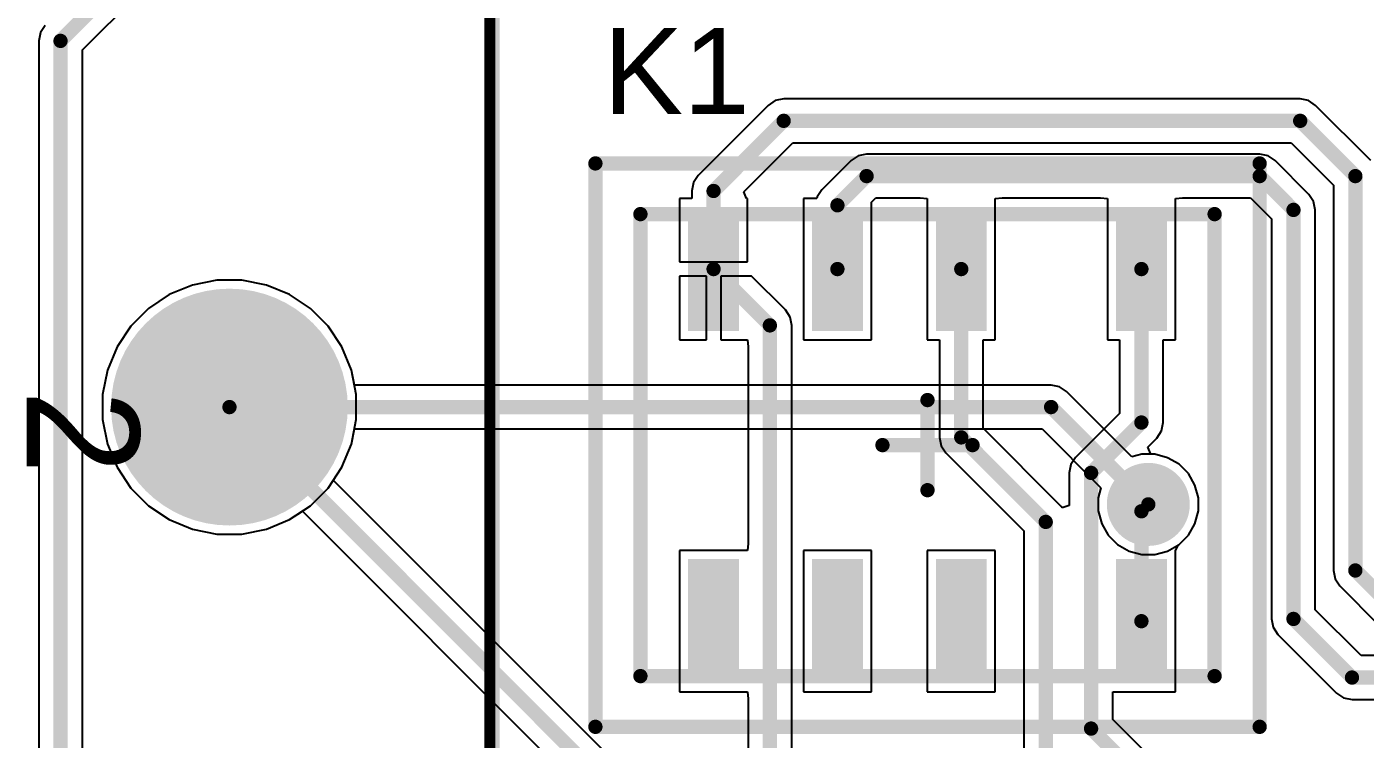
# Model space of a CAD drawing. Header units: millimetres. Extents: x 0 to 60, y 0 to 69.
# Drawn here: x 12.8 to 36.57, y 41.41 to 54.05 of the extents above; entities that cross this region are included whole.
import ezdxf

# ---------------------------------------------------------------- set-up
doc = ezdxf.new("R2010")
doc.units = ezdxf.units.MM
for name, color, linetype in [('BottomLayer', 5, 'Continuous'), ('BottomSolder', 6, 'Continuous'), ('Mechanical1', 6, 'Continuous'), ('Mechanical15', 56, 'Continuous'), ('MultiLayer', 9, 'Continuous'), ('PadHoleLayer', 156, 'Continuous'), ('TopLayer', 1, 'Continuous'), ('TopOverlay', 2, 'Continuous'), ('TopPaste', 8, 'Continuous'), ('TopSolder', 216, 'Continuous'), ('ViaHoleLayer', 16, 'Continuous')]:
    doc.layers.add(name, color=color, linetype=linetype)
doc.styles.add('Arial', font='', dxfattribs={"height": 0.2})
doc.styles.get('Arial').set_extended_font_data('Arial')

# ---------------------------------------------------------------- blocks, each defined once
blk = doc.blocks.new('CON_6PCV_03_006_1')
at = {"layer": 'BottomLayer'}
h = blk.add_hatch(color=5, dxfattribs=at)
edge = h.paths.add_edge_path()
edge.add_arc((9.5, 0), 2, 0, 360)
at = {"layer": 'BottomSolder'}
h = blk.add_hatch(color=6, dxfattribs=at)
edge = h.paths.add_edge_path()
edge.add_arc((9.5, 0), 2.102, 0, 360)
at = {"layer": 'MultiLayer'}
h = blk.add_hatch(color=9, dxfattribs=at)
edge = h.paths.add_edge_path()
edge.add_arc((9.5, 0), 2, 0, 360)
at = {"layer": 'PadHoleLayer'}
h = blk.add_hatch(color=156, dxfattribs=at)
edge = h.paths.add_edge_path()
edge.add_arc((9.5, 0), 0.9, 0, 360)
at = {"layer": 'TopLayer'}
h = blk.add_hatch(color=1, dxfattribs=at)
edge = h.paths.add_edge_path()
edge.add_arc((9.5, 0), 2, 0, 360)
at = {"layer": 'TopSolder'}
h = blk.add_hatch(color=216, dxfattribs=at)
edge = h.paths.add_edge_path()
edge.add_arc((9.5, 0), 2.102, 0, 360)
at = {"layer": 'Mechanical1', "const_width": 0.1}
blk.add_lwpolyline([(24.562, 4.58), (-5.562, 4.58)], dxfattribs=at)
at = {"layer": 'Mechanical15', "const_width": 0.1}
blk.add_lwpolyline([(24.675, 4.675), (-5.675, 4.675)], dxfattribs=at)
at = {"layer": 'TopOverlay', "const_width": 0.2}
blk.add_lwpolyline([(24.7, 4.7), (-5.7, 4.7)], dxfattribs=at)
at = {"layer": 'Mechanical1'}
blk.add_text('2', height=2, dxfattribs=at).set_placement((9.2, -3.6))
blk = doc.blocks.new('RELAY_IM03GR_7')
at = {"layer": 'TopLayer'}
for points in [[(-4.15, 4.125), (-3.45, 4.125), (-3.45, 2.125), (-4.15, 2.125)], [(-0.95, 4.125), (-0.25, 4.125), (-0.25, 2.125), (-0.95, 2.125)], [(1.25, 4.125), (1.95, 4.125), (1.95, 2.125), (1.25, 2.125)], [(3.45, 4.125), (4.15, 4.125), (4.15, 2.125), (3.45, 2.125)], [(-4.15, -2.125), (-3.45, -2.125), (-3.45, -4.125), (-4.15, -4.125)], [(-0.95, -2.125), (-0.25, -2.125), (-0.25, -4.125), (-0.95, -4.125)], [(1.25, -2.125), (1.95, -2.125), (1.95, -4.125), (1.25, -4.125)], [(3.45, -2.125), (4.15, -2.125), (4.15, -4.125), (3.45, -4.125)]]:
    blk.add_hatch(color=1, dxfattribs=at).paths.add_polyline_path(points)
at = {"layer": 'TopPaste'}
for points in [[(-4.15, 4.125), (-3.45, 4.125), (-3.45, 2.125), (-4.15, 2.125)], [(-0.95, 4.125), (-0.25, 4.125), (-0.25, 2.125), (-0.95, 2.125)], [(1.25, 4.125), (1.95, 4.125), (1.95, 2.125), (1.25, 2.125)], [(3.45, 4.125), (4.15, 4.125), (4.15, 2.125), (3.45, 2.125)], [(-4.15, -2.125), (-3.45, -2.125), (-3.45, -4.125), (-4.15, -4.125)], [(-0.95, -2.125), (-0.25, -2.125), (-0.25, -4.125), (-0.95, -4.125)], [(1.25, -2.125), (1.95, -2.125), (1.95, -4.125), (1.25, -4.125)], [(3.45, -2.125), (4.15, -2.125), (4.15, -4.125), (3.45, -4.125)]]:
    blk.add_hatch(color=8, dxfattribs=at).paths.add_polyline_path(points)
at = {"layer": 'TopSolder'}
for points in [[(-4.252, 4.227), (-3.348, 4.227), (-3.348, 2.023), (-4.252, 2.023)], [(-1.052, 4.227), (-0.148, 4.227), (-0.148, 2.023), (-1.052, 2.023)], [(1.148, 4.227), (2.052, 4.227), (2.052, 2.023), (1.148, 2.023)], [(3.348, 4.227), (4.252, 4.227), (4.252, 2.023), (3.348, 2.023)], [(-4.252, -2.023), (-3.348, -2.023), (-3.348, -4.227), (-4.252, -4.227)], [(-1.052, -2.023), (-0.148, -2.023), (-0.148, -4.227), (-1.052, -4.227)], [(1.148, -2.023), (2.052, -2.023), (2.052, -4.227), (1.148, -4.227)], [(3.348, -2.023), (4.252, -2.023), (4.252, -4.227), (3.348, -4.227)]]:
    blk.add_hatch(color=216, dxfattribs=at).paths.add_polyline_path(points)
at = {"layer": 'Mechanical1', "const_width": 0.254}
for points in [[(-5.1, 4.1), (-5.1, -4.1)], [(5.1, 4.1), (-5.1, 4.1)], [(5.1, 4.1), (5.1, -4.1)], [(5.1, -4.1), (-5.1, -4.1)]]:
    blk.add_lwpolyline(points, dxfattribs=at)
at = {"layer": 'Mechanical1', "const_width": 0.127}
for points in [[(-5.163, 4.1, 1), (-5.036, 4.1, 1)], [(-5.163, 4.1, 1), (-5.036, 4.1, 1)], [(5.036, 4.1, 1), (5.163, 4.1, 1)], [(5.036, 4.1, 1), (5.163, 4.1, 1)], [(-5.163, -4.1, 1), (-5.036, -4.1, 1)], [(-5.163, -4.1, 1), (-5.036, -4.1, 1)], [(5.036, -4.1, 1), (5.163, -4.1, 1)], [(5.036, -4.1, 1), (5.163, -4.1, 1)]]:
    blk.add_lwpolyline(points, format="xyb", close=True, dxfattribs=at)
at = {"layer": 'Mechanical15', "const_width": 0.254}
for points in [[(-5.9, 5), (-5.9, -5)], [(5.9, 5), (-5.9, 5)], [(5.9, 5), (5.9, -5)], [(0, 0.8), (0, -0.8)], [(0.8, 0), (-0.8, 0)], [(5.9, -5), (-5.9, -5)]]:
    blk.add_lwpolyline(points, dxfattribs=at)
at = {"layer": 'Mechanical15', "const_width": 0.127}
for points in [[(-5.963, 5, 1), (-5.836, 5, 1)], [(-5.963, 5, 1), (-5.836, 5, 1)], [(5.836, 5, 1), (5.963, 5, 1)], [(5.836, 5, 1), (5.963, 5, 1)], [(-0.063, 0.8, 1), (0.064, 0.8, 1)], [(-0.863, 0, 1), (-0.736, 0, 1)], [(0.737, 0, 1), (0.864, 0, 1)], [(-0.063, -0.8, 1), (0.064, -0.8, 1)], [(-5.963, -5, 1), (-5.836, -5, 1)], [(-5.963, -5, 1), (-5.836, -5, 1)], [(5.836, -5, 1), (5.963, -5, 1)], [(5.836, -5, 1), (5.963, -5, 1)]]:
    blk.add_lwpolyline(points, format="xyb", close=True, dxfattribs=at)
at = {"layer": 'TopOverlay', "const_width": 0.254}
for points in [[(5.1, 4.1), (-5.1, 4.1)], [(-5.1, 4.1), (-5.1, -4.1)], [(5.1, 4.1), (5.1, -4.1)], [(5.1, -4.1), (-5.1, -4.1)]]:
    blk.add_lwpolyline(points, dxfattribs=at)
at = {"layer": 'TopOverlay', "const_width": 0.127}
for points in [[(-5.163, 4.1, 1), (-5.036, 4.1, 1)], [(-5.163, 4.1, 1), (-5.036, 4.1, 1)], [(5.036, 4.1, 1), (5.163, 4.1, 1)], [(5.036, 4.1, 1), (5.163, 4.1, 1)], [(-5.163, -4.1, 1), (-5.036, -4.1, 1)], [(-5.163, -4.1, 1), (-5.036, -4.1, 1)], [(5.036, -4.1, 1), (5.163, -4.1, 1)], [(5.036, -4.1, 1), (5.163, -4.1, 1)]]:
    blk.add_lwpolyline(points, format="xyb", close=True, dxfattribs=at)

msp = doc.modelspace()

# ---------------------------------------------------------------- hatches: boundary and pattern name
at = {"layer": 'BottomLayer'}
h = msp.add_hatch(color=5, dxfattribs=at)
edge = h.paths.add_edge_path()
edge.add_arc((32.722, 45.573), 0.635, 0, 360)
at = {"layer": 'BottomSolder'}
h = msp.add_hatch(color=6, dxfattribs=at)
edge = h.paths.add_edge_path()
edge.add_arc((32.722, 45.573), 0.737, 0, 360)
at = {"layer": 'TopLayer'}
h = msp.add_hatch(color=1, dxfattribs=at)
edge = h.paths.add_edge_path()
edge.add_arc((32.722, 45.573), 0.635, 0, 360)
at = {"layer": 'TopSolder'}
h = msp.add_hatch(color=216, dxfattribs=at)
edge = h.paths.add_edge_path()
edge.add_arc((32.722, 45.573), 0.737, 0, 360)
at = {"layer": 'ViaHoleLayer'}
h = msp.add_hatch(color=16, dxfattribs=at)
edge = h.paths.add_edge_path()
edge.add_arc((32.722, 45.573), 0.356, 0, 360)

# ---------------------------------------------------------------- linework, layer by layer
at = {"layer": 'BottomLayer'}
for p, q in [((15.743, 49.467), (15.332, 49.297)), ((16.178, 49.554), (15.743, 49.467)), ((16.622, 49.554), (16.178, 49.554)), ((17.057, 49.467), (16.622, 49.554)), ((17.468, 49.297), (17.057, 49.467)), ((15.332, 49.297), (14.963, 49.051)), ((17.837, 49.051), (17.468, 49.297)), ((14.963, 49.051), (14.649, 48.737)), ((18.151, 48.737), (17.837, 49.051)), ((14.649, 48.737), (14.403, 48.368)), ((18.397, 48.368), (18.151, 48.737)), ((14.403, 48.368), (14.233, 47.957)), ((18.567, 47.957), (18.397, 48.368)), ((14.233, 47.957), (14.146, 47.522)), ((18.621, 47.688), (18.567, 47.957)), ((30.995, 47.688), (18.621, 47.688)), ((31.144, 47.659), (30.995, 47.688)), ((31.27, 47.575), (31.144, 47.659)), ((32.429, 46.415), (31.27, 47.575)), ((14.146, 47.522), (14.146, 47.078)), ((14.146, 47.078), (14.233, 46.643)), ((18.567, 46.643), (18.621, 46.912)), ((18.621, 46.912), (30.834, 46.912)), ((30.834, 46.912), (31.88, 45.866)), ((14.233, 46.643), (14.403, 46.232)), ((18.397, 46.232), (18.567, 46.643)), ((32.605, 46.462), (32.429, 46.415)), ((32.839, 46.462), (32.605, 46.462)), ((33.065, 46.402), (32.839, 46.462)), ((33.268, 46.285), (33.065, 46.402)), ((14.403, 46.232), (14.649, 45.863)), ((18.245, 46.004), (18.397, 46.232)), ((33.433, 46.119), (33.268, 46.285)), ((31.775, 32.475), (18.245, 46.004)), ((33.55, 45.917), (33.433, 46.119)), ((33.611, 45.69), (33.55, 45.917)), ((14.649, 45.863), (14.963, 45.549)), ((31.88, 45.866), (31.833, 45.69)), ((31.833, 45.69), (31.833, 45.456)), ((33.611, 45.456), (33.611, 45.69)), ((14.963, 45.549), (15.332, 45.303)), ((17.468, 45.303), (17.696, 45.455)), ((17.696, 45.455), (31.112, 32.039)), ((31.833, 45.456), (31.894, 45.23)), ((33.55, 45.23), (33.611, 45.456)), ((15.332, 45.303), (15.743, 45.133)), ((17.057, 45.133), (17.468, 45.303)), ((31.894, 45.23), (32.011, 45.028)), ((33.433, 45.028), (33.55, 45.23)), ((15.743, 45.133), (16.178, 45.046)), ((16.178, 45.046), (16.622, 45.046)), ((16.622, 45.046), (17.057, 45.133)), ((32.011, 45.028), (32.176, 44.862)), ((33.268, 44.862), (33.433, 45.028)), ((32.176, 44.862), (32.379, 44.745)), ((32.379, 44.745), (32.605, 44.684)), ((32.839, 44.684), (33.065, 44.745)), ((33.065, 44.745), (33.268, 44.862)), ((32.605, 44.684), (32.839, 44.684))]:
    msp.add_line(p, q, dxfattribs=at)
at = {"layer": 'BottomLayer', "const_width": 0.254}
for points in [[(16.4, 47.3), (31.5, 32.2)], [(16.4, 47.3), (30.995, 47.3)], [(30.995, 47.3), (32.722, 45.573)]]:
    msp.add_lwpolyline(points, dxfattribs=at)
at = {"layer": 'BottomLayer', "const_width": 0.127}
for points in [[(16.337, 47.3, 1), (16.464, 47.3, 1)], [(16.337, 47.3, 1), (16.464, 47.3, 1)], [(30.932, 47.3, 1), (31.059, 47.3, 1)], [(30.932, 47.3, 1), (31.059, 47.3, 1)], [(32.658, 45.573, 1), (32.785, 45.573, 1)]]:
    msp.add_lwpolyline(points, format="xyb", close=True, dxfattribs=at)
at = {"layer": 'TopLayer'}
for p, q in [((13.788, 53.639), (14.829, 54.679)), ((13.125, 54.075), (13.041, 53.949)), ((13.041, 53.949), (13.012, 53.8)), ((13.012, 53.8), (13.012, 36.4)), ((13.788, 36.561), (13.788, 53.639)), ((25.97, 52.655), (24.725, 51.411)), ((26.096, 52.739), (25.97, 52.655)), ((26.245, 52.769), (26.096, 52.739)), ((35.419, 52.769), (26.245, 52.769)), ((35.568, 52.739), (35.419, 52.769)), ((35.694, 52.655), (35.568, 52.739)), ((36.675, 51.675), (35.694, 52.655)), ((25.535, 51.121), (26.405, 51.992)), ((26.405, 51.992), (35.258, 51.992)), ((35.258, 51.992), (36.012, 51.239)), ((27.443, 51.675), (26.925, 51.157)), ((27.569, 51.759), (27.443, 51.675)), ((27.718, 51.788), (27.569, 51.759)), ((34.7, 51.788), (27.718, 51.788)), ((34.849, 51.759), (34.7, 51.788)), ((34.975, 51.675), (34.849, 51.759)), ((35.575, 51.075), (34.975, 51.675)), ((24.725, 51.411), (24.641, 51.285)), ((24.641, 51.285), (24.612, 51.136)), ((24.612, 51.136), (24.612, 51.004)), ((25.583, 51.004), (25.535, 51.121)), ((26.925, 51.157), (26.841, 51.031)), ((36.012, 51.239), (36.012, 44.4)), ((24.612, 51.004), (24.396, 51.004)), ((24.396, 51.004), (24.396, 49.877)), ((25.604, 51.004), (25.583, 51.004)), ((25.604, 49.877), (25.604, 51.004)), ((26.836, 51.004), (26.596, 51.004)), ((26.596, 51.004), (26.596, 48.496)), ((26.841, 51.031), (26.836, 51.004)), ((27.804, 50.937), (27.879, 51.012)), ((27.804, 48.496), (27.804, 50.937)), ((27.879, 51.012), (28.672, 51.012)), ((28.672, 51.012), (28.796, 51.004)), ((28.796, 51.004), (28.796, 50.885)), ((28.796, 50.885), (28.796, 48.496)), ((30.004, 51.004), (30.128, 51.012)), ((30.004, 50.885), (30.004, 51.004)), ((30.004, 48.496), (30.004, 50.885)), ((30.128, 51.012), (31.872, 51.012)), ((31.872, 51.012), (31.996, 51.004)), ((31.996, 51.004), (31.996, 50.885)), ((31.996, 50.885), (31.996, 48.496)), ((33.204, 51.004), (33.328, 51.012)), ((33.204, 50.885), (33.204, 51.004)), ((33.204, 48.496), (33.204, 50.885)), ((33.328, 51.012), (34.539, 51.012)), ((34.539, 51.012), (34.912, 50.639)), ((35.659, 50.949), (35.575, 51.075)), ((35.688, 50.8), (35.659, 50.949)), ((35.688, 43.701), (35.688, 50.8)), ((34.912, 50.639), (34.912, 43.54)), ((24.396, 49.877), (25, 49.877)), ((25, 49.877), (25.604, 49.877)), ((15.743, 49.467), (15.332, 49.297)), ((16.178, 49.554), (15.743, 49.467)), ((16.622, 49.554), (16.178, 49.554)), ((17.057, 49.467), (16.622, 49.554)), ((17.468, 49.297), (17.057, 49.467)), ((24.873, 49.623), (24.396, 49.623)), ((24.396, 49.623), (24.396, 48.496)), ((24.873, 48.496), (24.873, 49.623)), ((25.676, 49.623), (25.127, 49.623)), ((25.127, 49.623), (25.127, 48.496)), ((26.275, 49.025), (25.676, 49.623)), ((15.332, 49.297), (14.963, 49.051)), ((17.837, 49.051), (17.468, 49.297)), ((14.963, 49.051), (14.649, 48.737)), ((18.151, 48.737), (17.837, 49.051)), ((26.359, 48.899), (26.275, 49.025)), ((26.388, 48.75), (26.359, 48.899)), ((26.388, 39.725), (26.388, 48.75)), ((14.649, 48.737), (14.403, 48.368)), ((18.397, 48.368), (18.151, 48.737)), ((14.403, 48.368), (14.233, 47.957)), ((18.567, 47.957), (18.397, 48.368)), ((24.396, 48.496), (24.873, 48.496)), ((25.127, 48.496), (25.604, 48.496)), ((25.604, 48.496), (25.612, 48.372)), ((25.612, 48.372), (25.612, 44.878)), ((26.596, 48.496), (27.804, 48.496)), ((28.796, 48.496), (29.012, 48.496)), ((29.012, 48.496), (29.012, 46.762)), ((29.788, 46.923), (29.788, 48.496)), ((29.788, 48.496), (30.004, 48.496)), ((31.996, 48.496), (32.212, 48.496)), ((32.212, 48.496), (32.212, 47.187)), ((32.988, 47.026), (32.988, 48.496)), ((32.988, 48.496), (33.204, 48.496)), ((14.233, 47.957), (14.146, 47.522)), ((18.654, 47.522), (18.567, 47.957)), ((14.146, 47.522), (14.146, 47.078)), ((18.654, 47.078), (18.654, 47.522)), ((14.146, 47.078), (14.233, 46.643)), ((18.567, 46.643), (18.654, 47.078)), ((32.212, 47.187), (31.431, 46.407)), ((31.175, 45.536), (29.788, 46.923)), ((32.875, 46.751), (32.959, 46.878)), ((32.959, 46.878), (32.988, 47.026)), ((14.233, 46.643), (14.403, 46.232)), ((18.397, 46.232), (18.567, 46.643)), ((29.012, 46.762), (29.041, 46.613)), ((29.041, 46.613), (29.125, 46.487)), ((32.713, 46.589), (32.875, 46.751)), ((29.125, 46.487), (30.512, 45.101)), ((31.431, 46.407), (31.347, 46.281)), ((32.765, 46.462), (32.713, 46.589)), ((32.839, 46.462), (32.765, 46.462)), ((33.065, 46.402), (32.839, 46.462)), ((33.268, 46.285), (33.065, 46.402)), ((14.403, 46.232), (14.649, 45.863)), ((18.151, 45.863), (18.397, 46.232)), ((31.347, 46.281), (31.318, 46.132)), ((31.318, 46.132), (31.318, 45.551)), ((33.433, 46.119), (33.268, 46.285)), ((33.55, 45.917), (33.433, 46.119)), ((33.611, 45.69), (33.55, 45.917)), ((14.649, 45.863), (14.963, 45.549)), ((17.837, 45.549), (18.151, 45.863)), ((33.611, 45.456), (33.611, 45.69)), ((14.963, 45.549), (15.332, 45.303)), ((17.468, 45.303), (17.837, 45.549)), ((31.191, 45.513), (31.175, 45.536)), ((31.318, 45.551), (31.191, 45.513)), ((33.55, 45.23), (33.611, 45.456)), ((15.332, 45.303), (15.743, 45.133)), ((17.057, 45.133), (17.468, 45.303)), ((33.433, 45.028), (33.55, 45.23)), ((15.743, 45.133), (16.178, 45.046)), ((16.178, 45.046), (16.622, 45.046)), ((16.622, 45.046), (17.057, 45.133)), ((30.512, 45.101), (30.512, 34.137)), ((33.268, 44.862), (33.433, 45.028)), ((25.485, 44.754), (24.396, 44.754)), ((24.396, 44.754), (24.396, 42.246)), ((25.604, 44.754), (25.485, 44.754)), ((25.612, 44.878), (25.604, 44.754)), ((27.804, 44.754), (26.596, 44.754)), ((26.596, 44.754), (26.596, 42.246)), ((27.804, 42.246), (27.804, 44.754)), ((30.004, 44.754), (28.796, 44.754)), ((28.796, 44.754), (28.796, 42.246)), ((30.004, 42.246), (30.004, 44.754)), ((33.204, 44.754), (33.26, 44.857)), ((33.204, 42.246), (33.204, 44.754)), ((33.204, 44.754), (33.204, 44.754)), ((33.204, 44.754), (33.204, 44.754)), ((33.26, 44.857), (33.268, 44.862)), ((36.012, 44.4), (36.041, 44.251)), ((36.041, 44.251), (36.125, 44.125)), ((36.125, 44.125), (36.825, 43.425)), ((34.912, 43.54), (34.941, 43.391)), ((36.501, 42.888), (35.688, 43.701)), ((34.941, 43.391), (35.025, 43.265)), ((35.025, 43.265), (36.065, 42.225)), ((38.313, 42.888), (36.501, 42.888)), ((24.396, 42.246), (25.604, 42.246)), ((25.604, 42.246), (25.612, 42.122)), ((25.612, 42.122), (25.612, 37.426)), ((26.596, 42.246), (27.804, 42.246)), ((28.796, 42.246), (30.004, 42.246)), ((32.094, 41.755), (32.094, 42.246)), ((32.094, 42.246), (33.204, 42.246)), ((36.065, 42.225), (36.191, 42.141)), ((36.191, 42.141), (36.34, 42.112)), ((36.34, 42.112), (38.313, 42.112)), ((32.775, 41.075), (32.094, 41.755))]:
    msp.add_line(p, q, dxfattribs=at)
at = {"layer": 'TopLayer', "const_width": 0.254}
for points in [[(13.4, 53.8), (16.4, 56.8)], [(13.4, 36.4), (13.4, 53.8)], [(25, 51.136), (26.245, 52.381)], [(26.245, 52.381), (35.419, 52.381)], [(35.419, 52.381), (36.4, 51.4)], [(27.2, 50.882), (27.718, 51.4)], [(27.718, 51.4), (34.7, 51.4)], [(34.7, 51.4), (35.3, 50.8)], [(36.4, 44.4), (36.4, 51.4)], [(25, 49.75), (25, 51.136)], [(27.2, 49.75), (27.2, 50.882)], [(35.3, 43.54), (35.3, 50.8)], [(25, 49.75), (26, 48.75)], [(29.4, 46.762), (29.4, 49.75)], [(32.6, 47.026), (32.6, 49.75)], [(26, 37.225), (26, 48.75)], [(31.706, 46.132), (32.6, 47.026)], [(29.4, 46.762), (30.9, 45.262)], [(31.706, 41.594), (31.706, 46.132)], [(32.6, 45.451), (32.722, 45.573)], [(32.6, 43.5), (32.6, 45.451)], [(30.9, 34.137), (30.9, 45.262)], [(36.4, 44.4), (37.1, 43.7)], [(35.3, 43.54), (36.34, 42.5)], [(36.34, 42.5), (39.3, 42.5)], [(31.706, 41.594), (32.5, 40.8)]]:
    msp.add_lwpolyline(points, dxfattribs=at)
at = {"layer": 'TopLayer', "const_width": 0.127}
for points in [[(13.336, 53.8, 1), (13.463, 53.8, 1)], [(13.336, 53.8, 1), (13.463, 53.8, 1)], [(26.181, 52.381, 1), (26.308, 52.381, 1)], [(26.181, 52.381, 1), (26.308, 52.381, 1)], [(35.356, 52.381, 1), (35.483, 52.381, 1)], [(35.356, 52.381, 1), (35.483, 52.381, 1)], [(27.654, 51.4, 1), (27.781, 51.4, 1)], [(27.654, 51.4, 1), (27.781, 51.4, 1)], [(34.637, 51.4, 1), (34.764, 51.4, 1)], [(34.637, 51.4, 1), (34.764, 51.4, 1)], [(36.336, 51.4, 1), (36.463, 51.4, 1)], [(36.336, 51.4, 1), (36.463, 51.4, 1)], [(24.936, 51.136, 1), (25.063, 51.136, 1)], [(24.936, 51.136, 1), (25.063, 51.136, 1)], [(27.136, 50.882, 1), (27.263, 50.882, 1)], [(27.136, 50.882, 1), (27.263, 50.882, 1)], [(35.237, 50.8, 1), (35.364, 50.8, 1)], [(35.237, 50.8, 1), (35.364, 50.8, 1)], [(24.936, 49.75, 1), (25.063, 49.75, 1)], [(24.936, 49.75, 1), (25.063, 49.75, 1)], [(27.136, 49.75, 1), (27.263, 49.75, 1)], [(29.336, 49.75, 1), (29.463, 49.75, 1)], [(32.536, 49.75, 1), (32.663, 49.75, 1)], [(25.936, 48.75, 1), (26.063, 48.75, 1)], [(25.936, 48.75, 1), (26.063, 48.75, 1)], [(32.536, 47.026, 1), (32.663, 47.026, 1)], [(32.536, 47.026, 1), (32.663, 47.026, 1)], [(29.336, 46.762, 1), (29.463, 46.762, 1)], [(29.336, 46.762, 1), (29.463, 46.762, 1)], [(31.642, 46.132, 1), (31.769, 46.132, 1)], [(31.642, 46.132, 1), (31.769, 46.132, 1)], [(32.658, 45.573, 1), (32.785, 45.573, 1)], [(32.536, 45.451, 1), (32.663, 45.451, 1)], [(32.536, 45.451, 1), (32.663, 45.451, 1)], [(30.836, 45.262, 1), (30.963, 45.262, 1)], [(30.836, 45.262, 1), (30.963, 45.262, 1)], [(36.336, 44.4, 1), (36.463, 44.4, 1)], [(36.336, 44.4, 1), (36.463, 44.4, 1)], [(32.536, 43.5, 1), (32.663, 43.5, 1)], [(35.237, 43.54, 1), (35.364, 43.54, 1)], [(35.237, 43.54, 1), (35.364, 43.54, 1)], [(36.276, 42.5, 1), (36.403, 42.5, 1)], [(36.276, 42.5, 1), (36.403, 42.5, 1)], [(31.642, 41.594, 1), (31.769, 41.594, 1)], [(31.642, 41.594, 1), (31.769, 41.594, 1)]]:
    msp.add_lwpolyline(points, format="xyb", close=True, dxfattribs=at)

# ---------------------------------------------------------------- block references
for name, p, rotation in [('CON_6PCV_03_006_1', (16.4, 56.8), 270), ('RELAY_IM03GR_7', (28.8, 46.625), 180)]:
    msp.add_blockref(name, p, dxfattribs=dict(rotation=rotation))

# ---------------------------------------------------------------- texts
at = {"layer": 'TopOverlay', "style": 'Arial'}
msp.add_text('K1', height=1.524, dxfattribs=at).set_placement((23.038, 52.502))

doc.saveas('drawing.dxf')
